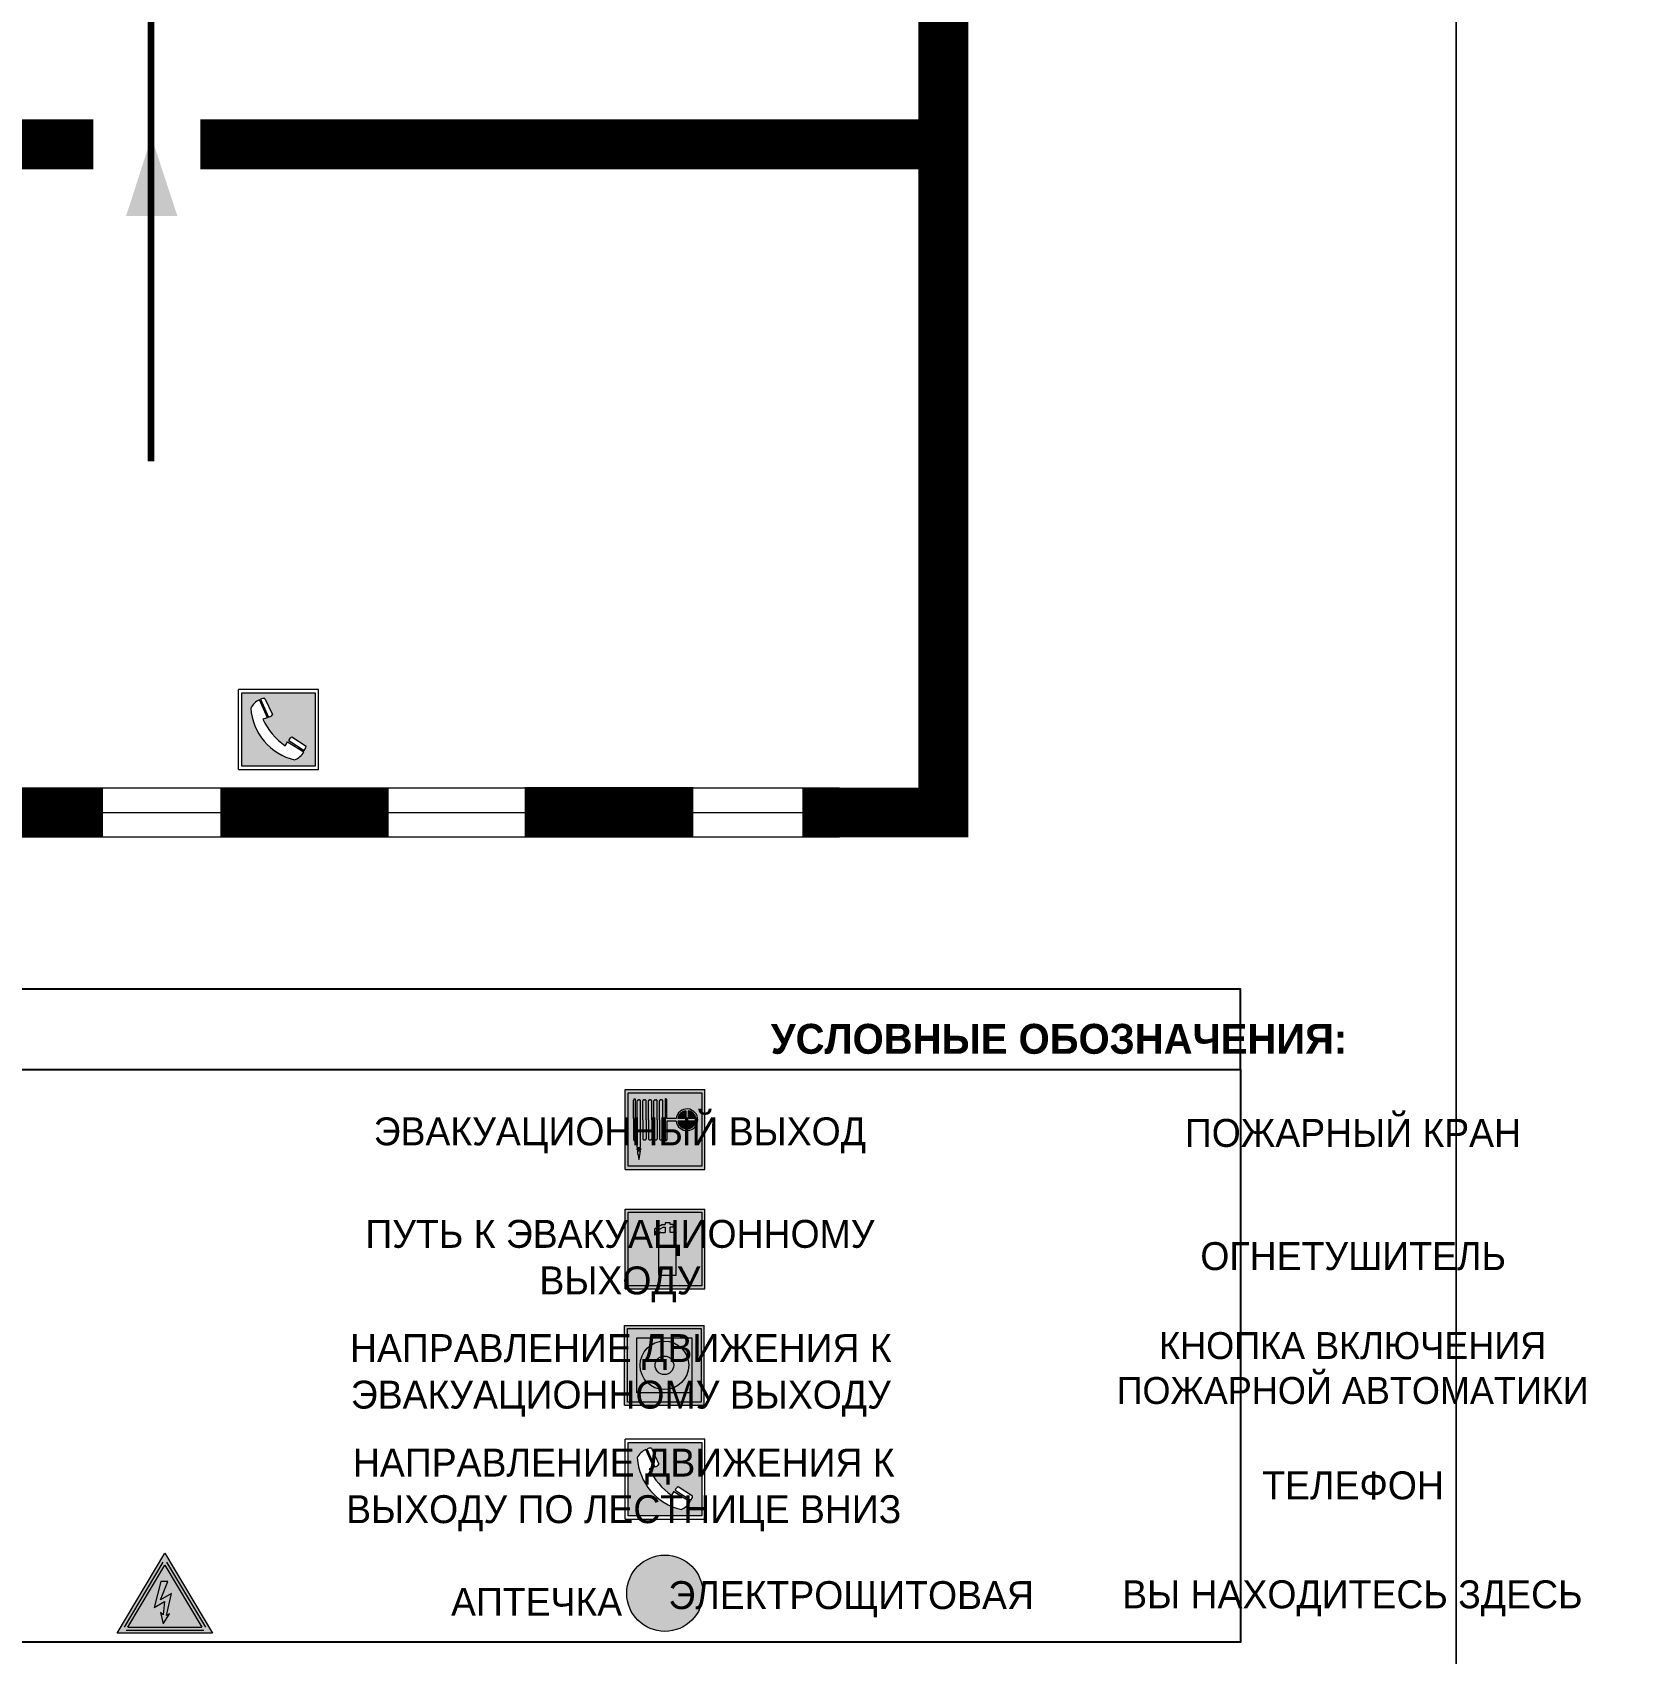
# Model space of a CAD drawing. Header units: millimetres. Extents: x 13114 to 67229, y 22859 to 38520.
# Drawn here: x 24259.2 to 24421, y 35973.7 to 36136.3 of the extents above; entities that cross this region are included whole.
import ezdxf

# ---------------------------------------------------------------- set-up
doc = ezdxf.new("R2010")
doc.units = ezdxf.units.MM
doc.layers.add('План_Штампы', color=7, linetype='Continuous')
doc.styles.add('обычный', font='arial.ttf')

# ---------------------------------------------------------------- blocks, each defined once
blk = doc.blocks.new('A$C3E6D3DDE')
at = {"lineweight": 5}
h = blk.add_hatch(color=40, dxfattribs=at)
h.paths.add_polyline_path([(24.1, 1.45), (16.46, -11.35), (31.74, -11.35)])
h.paths.add_polyline_path([(24.09, -0.46), (30.03, -10.41), (18.14, -10.41)], flags=16)
h.paths.add_polyline_path([(24.54, -3.08), (23.41, -6.02), (25.13, -5.01), (24.33, -8.5), (24.82, -8.27), (23.79, -9.86), (23.4, -8.04), (23.8, -8.43), (24.04, -6.29), (22.39, -7.25), (23.44, -3.08)], flags=0)
h = blk.add_hatch(color=256, dxfattribs=at)
h.paths.add_polyline_path([(24.37, 0.03, 0.567511), (23.82, 0.03), (17.59, -10.4, 0.582454), (17.86, -10.88), (30.32, -10.88, 0.582149), (30.6, -10.4)])
h.paths.add_polyline_path([(24.09, -0.46), (18.14, -10.41), (30.03, -10.41)], flags=16)
h.paths.add_polyline_path([(24.54, -3.08), (23.41, -6.02), (25.13, -5.01), (24.33, -8.5), (24.82, -8.27), (23.79, -9.86), (23.4, -8.04), (23.8, -8.43), (24.04, -6.29), (22.39, -7.25), (23.44, -3.08)], flags=0)
h = blk.add_hatch(color=40, dxfattribs=at)
h.paths.add_polyline_path([(24.09, -0.46), (18.14, -10.41), (30.03, -10.41)])
h.paths.add_polyline_path([(24.82, -8.27), (23.79, -9.86), (23.4, -8.04), (23.8, -8.43), (24.04, -6.29), (22.39, -7.25), (23.44, -3.08), (24.54, -3.08), (23.41, -6.02), (25.13, -5.01), (24.33, -8.5)], flags=16)
at = {"color": 40, "lineweight": 5}
for p, q in [((16.46, -11.35), (24.1, 1.45)), ((24.1, 1.45), (31.74, -11.35))]:
    blk.add_line(p, q, dxfattribs=at)
at = {"lineweight": 5}
for p, q in [((17.59, -10.4), (23.82, 0.03)), ((24.37, 0.03), (30.6, -10.4)), ((18.14, -10.41), (24.09, -0.46)), ((24.09, -0.46), (30.03, -10.41)), ((23.44, -3.08), (22.39, -7.25)), ((23.41, -6.02), (24.54, -3.08)), ((25.13, -5.01), (23.41, -6.02)), ((24.54, -3.08), (23.44, -3.08)), ((24.33, -8.5), (25.13, -5.01)), ((22.39, -7.25), (24.04, -6.29)), ((24.04, -6.29), (23.8, -8.43)), ((23.8, -8.43), (23.4, -8.04)), ((23.4, -8.04), (23.79, -9.86)), ((23.79, -9.86), (24.82, -8.27)), ((24.82, -8.27), (24.33, -8.5)), ((17.86, -10.88), (30.32, -10.88)), ((18.14, -10.41), (30.03, -10.41))]:
    blk.add_line(p, q, dxfattribs=at)
at = {"color": 50, "lineweight": 5}
blk.add_line((31.74, -11.35), (16.46, -11.35), dxfattribs=at)
blk = doc.blocks.new('A$C37112FD5')
at = {"true_color": 0xf5f5ff}
h = blk.add_hatch(color=7, dxfattribs=at)
h.dxf.hatch_style = 1
h.paths.add_polyline_path([(12.8, -7.4), (0, -7.4), (0, -20.2), (12.8, -20.2)])
h.paths.add_polyline_path([(12.29, -7.91), (12.29, -19.69), (0.51, -19.69), (0.51, -7.91)], flags=16)
h.paths.add_polyline_path([(4.98, -9.04, -0.42597), (5.17, -9.22), (5.17, -12.25), (5.17, -15.29, -0.432244), (4.98, -15.47), (4.83, -15.47, -0.42597), (4.64, -15.29), (4.64, -12.25), (4.64, -9.22, -0.432244), (4.83, -9.04)], flags=0)
h.paths.add_polyline_path([(4.28, -9.22), (4.28, -12.25), (4.28, -15.29, -0.432244), (4.09, -15.47), (3.94, -15.47, -0.42597), (3.75, -15.29), (3.75, -12.25), (3.75, -9.22, -0.432244), (3.94, -9.04), (4.09, -9.04, -0.42597)], flags=0)
h.paths.add_polyline_path([(5.72, -9.04), (5.87, -9.04, -0.42597), (6.06, -9.22), (6.06, -12.25), (6.06, -15.29, -0.432244), (5.87, -15.47), (5.72, -15.47, -0.42597), (5.53, -15.29), (5.53, -12.25), (5.53, -9.22, -0.432244)], flags=0)
h.paths.add_polyline_path([(6.42, -8.9), (6.5, -8.9, -0.42597), (6.69, -9.08), (6.69, -12.03), (8.21, -12.03, -15.824349), (8.21, -12.47), (6.69, -12.47), (6.69, -15.42, -0.432244), (6.5, -15.6), (6.42, -15.6)], flags=0)
h.paths.add_polyline_path([(3.39, -9.22), (3.39, -12.25), (3.39, -15.29, -0.432244), (3.2, -15.47), (3.05, -15.47, -0.42597), (2.85, -15.29), (2.85, -12.25), (2.85, -9.22, -0.432244), (3.05, -9.04), (3.2, -9.04, -0.42597)], flags=0)
h.paths.add_polyline_path([(2.5, -9.22), (2.5, -16.71), (1.96, -16.71), (1.96, -9.22, -0.432244), (2.15, -9.04), (2.31, -9.04, -0.42597)], flags=0)
h.paths.add_polyline_path([(1.61, -8.9), (1.61, -15.6), (1.57, -15.6, -0.42597), (1.37, -15.42), (1.37, -12.03), (1.37, -9.09, -0.432244), (1.57, -8.9)], flags=0)
h.paths.add_polyline_path([(9.76, -10.81), (9.76, -12.03), (8.49, -12.03, -0.336371)], flags=0)
h.paths.add_polyline_path([(8.49, -12.47), (9.76, -12.47), (9.76, -13.7, -0.336371)], flags=0)
h.paths.add_polyline_path([(10.11, -10.81, -0.336371), (11.38, -12.03), (10.11, -12.03)], flags=0)
h.paths.add_polyline_path([(10.11, -12.47), (11.38, -12.47, -0.336371), (10.11, -13.7)], flags=0)
h.paths.add_polyline_path([(2.5, -16.84), (2.5, -17.05), (1.97, -17.05), (1.97, -16.84)], flags=0)
h.paths.add_polyline_path([(2.5, -17.24, -0.033778), (2.24, -18.6, -0.033778), (1.97, -17.24)], flags=0)
h = blk.add_hatch(color=242)
h.dxf.hatch_style = 1
h.paths.add_polyline_path([(12.29, -7.91), (0.51, -7.91), (0.51, -19.69), (12.29, -19.69)])
h.paths.add_polyline_path([(6.42, -15.6), (6.42, -8.9), (6.5, -8.9, -0.42597), (6.69, -9.08), (6.69, -12.03), (8.21, -12.03, -15.824349), (8.21, -12.47), (6.69, -12.47), (6.69, -15.42, -0.432244), (6.5, -15.6)], flags=16)
h.paths.add_polyline_path([(5.87, -15.47), (5.72, -15.47, -0.42597), (5.53, -15.29), (5.53, -12.25), (5.53, -9.22, -0.432244), (5.72, -9.04), (5.87, -9.04, -0.42597), (6.06, -9.22), (6.06, -12.25), (6.06, -15.29, -0.432244)], flags=16)
h.paths.add_polyline_path([(4.98, -15.47), (4.83, -15.47, -0.42597), (4.64, -15.29), (4.64, -12.25), (4.64, -9.22, -0.432244), (4.83, -9.04), (4.98, -9.04, -0.42597), (5.17, -9.22), (5.17, -12.25), (5.17, -15.29, -0.432244)], flags=16)
h.paths.add_polyline_path([(4.09, -15.47), (3.94, -15.47, -0.42597), (3.75, -15.29), (3.75, -12.25), (3.75, -9.22, -0.432244), (3.94, -9.04), (4.09, -9.04, -0.42597), (4.28, -9.22), (4.28, -12.25), (4.28, -15.29, -0.432244)], flags=16)
h.paths.add_polyline_path([(3.2, -15.47), (3.05, -15.47, -0.42597), (2.85, -15.29), (2.85, -12.25), (2.85, -9.22, -0.432244), (3.05, -9.04), (3.2, -9.04, -0.42597), (3.39, -9.22), (3.39, -12.25), (3.39, -15.29, -0.432244)], flags=16)
h.paths.add_polyline_path([(2.5, -17.05), (1.97, -17.05), (1.97, -16.84), (2.5, -16.84)], flags=16)
h.paths.add_polyline_path([(2.5, -17.24, -0.033778), (2.24, -18.6, -0.033778), (1.97, -17.24)], flags=16)
h.paths.add_polyline_path([(2.5, -16.71), (1.96, -16.71), (1.96, -9.22, -0.432244), (2.15, -9.04), (2.31, -9.04, -0.42597), (2.5, -9.22)], flags=16)
h.paths.add_polyline_path([(1.61, -15.6), (1.57, -15.6, -0.42597), (1.37, -15.42), (1.37, -12.03), (1.37, -9.09, -0.432244), (1.57, -8.9), (1.61, -8.9)], flags=16)
h.paths.add_polyline_path([(8.49, -12.47), (9.76, -12.47), (9.76, -13.7, -0.336371)], flags=0)
h.paths.add_polyline_path([(10.11, -13.7), (10.11, -12.47), (11.38, -12.47, -0.336371)], flags=0)
h.paths.add_polyline_path([(8.49, -12.03, -0.336371), (9.76, -10.81), (9.76, -12.03)], flags=0)
h.paths.add_polyline_path([(10.11, -12.03), (10.11, -10.81, -0.336371), (11.38, -12.03)], flags=0)
h = blk.add_hatch(color=7, dxfattribs=at)
h.dxf.hatch_style = 1
h.paths.add_polyline_path([(1.61, -8.9), (1.57, -8.9, 0.432244), (1.37, -9.09), (1.37, -12.03), (1.37, -15.42, 0.42597), (1.57, -15.6), (1.61, -15.6)])
h.paths.add_polyline_path([(2.5, -9.22, 0.42597), (2.31, -9.04), (2.15, -9.04, 0.432244), (1.96, -9.22), (1.96, -16.71), (2.5, -16.71)])
h.paths.add_polyline_path([(2.5, -16.84), (1.97, -16.84), (1.97, -17.05), (2.5, -17.05)])
h.paths.add_polyline_path([(2.5, -17.24), (1.97, -17.24, 0.033778), (2.24, -18.6, 0.033778)])
h.paths.add_polyline_path([(3.39, -12.25), (3.39, -9.22, 0.42597), (3.2, -9.04), (3.05, -9.04, 0.432244), (2.85, -9.22), (2.85, -12.25), (2.85, -15.29, 0.42597), (3.05, -15.47), (3.2, -15.47, 0.432244), (3.39, -15.29)])
h.paths.add_polyline_path([(4.28, -12.25), (4.28, -9.22, 0.42597), (4.09, -9.04), (3.94, -9.04, 0.432244), (3.75, -9.22), (3.75, -12.25), (3.75, -15.29, 0.42597), (3.94, -15.47), (4.09, -15.47, 0.432244), (4.28, -15.29)])
h.paths.add_polyline_path([(5.17, -12.25), (5.17, -9.22, 0.42597), (4.98, -9.04), (4.83, -9.04, 0.432244), (4.64, -9.22), (4.64, -12.25), (4.64, -15.29, 0.42597), (4.83, -15.47), (4.98, -15.47, 0.432244), (5.17, -15.29)])
h.paths.add_polyline_path([(6.06, -12.25), (6.06, -9.22, 0.42597), (5.87, -9.04), (5.72, -9.04, 0.432244), (5.53, -9.22), (5.53, -12.25), (5.53, -15.29, 0.42597), (5.72, -15.47), (5.87, -15.47, 0.432244), (6.06, -15.29)])
h.paths.add_polyline_path([(6.69, -12.47), (8.21, -12.47, 15.824349), (8.21, -12.03), (6.69, -12.03), (6.69, -9.08, 0.42597), (6.5, -8.9), (6.42, -8.9), (6.42, -15.6), (6.5, -15.6, 0.432244), (6.69, -15.42)])
h.paths.add_polyline_path([(8.49, -12.47), (9.76, -12.47), (9.76, -13.7, -0.336371)], flags=16)
h.paths.add_polyline_path([(8.49, -12.03, -0.336371), (9.76, -10.81), (9.76, -12.03)], flags=16)
h.paths.add_polyline_path([(10.11, -12.47), (11.38, -12.47, -0.336371), (10.11, -13.7)], flags=16)
h.paths.add_polyline_path([(10.11, -12.03), (10.11, -10.81, -0.336371), (11.38, -12.03)], flags=16)
h = blk.add_hatch(color=242)
h.dxf.hatch_style = 1
h.paths.add_polyline_path([(9.76, -10.81, 0.336371), (8.49, -12.03), (9.76, -12.03)])
h.paths.add_polyline_path([(10.11, -10.81), (10.11, -12.03), (11.38, -12.03, 0.336371)])
h.paths.add_polyline_path([(11.38, -12.47), (10.11, -12.47), (10.11, -13.7, 0.336371)])
h.paths.add_polyline_path([(9.76, -12.47), (8.49, -12.47, 0.336371), (9.76, -13.7)])
at = {"color": 242, "lineweight": 5}
for p, q in [((0, -20.2), (0, -7.4)), ((0, -7.4), (12.8, -7.4)), ((12.8, -20.2), (12.8, -7.4)), ((1.37, -12.03), (1.37, -9.08)), ((1.57, -8.9), (1.61, -8.9)), ((1.61, -8.9), (1.61, -15.6)), ((1.96, -16.71), (1.96, -9.22)), ((2.15, -9.04), (2.31, -9.04)), ((2.5, -16.71), (2.5, -9.22)), ((2.85, -12.25), (2.85, -9.22)), ((3.05, -9.04), (3.2, -9.04)), ((3.39, -12.25), (3.39, -9.22)), ((3.75, -12.25), (3.75, -9.22)), ((3.94, -9.04), (4.09, -9.04)), ((4.28, -12.25), (4.28, -9.22)), ((4.64, -12.25), (4.64, -9.22)), ((4.83, -9.04), (4.98, -9.04)), ((5.17, -12.25), (5.17, -9.22)), ((5.53, -12.25), (5.53, -9.22)), ((5.72, -9.04), (5.87, -9.04)), ((6.06, -12.25), (6.06, -9.22)), ((6.42, -8.9), (6.42, -15.6)), ((6.5, -8.9), (6.42, -8.9)), ((6.69, -12.03), (6.69, -9.08)), ((1.37, -12.03), (1.37, -15.42)), ((2.85, -12.25), (2.85, -15.29)), ((3.39, -12.25), (3.39, -15.29)), ((3.75, -12.25), (3.75, -15.29)), ((4.28, -12.25), (4.28, -15.29)), ((4.64, -12.25), (4.64, -15.29)), ((5.17, -12.25), (5.17, -15.29)), ((5.53, -12.25), (5.53, -15.29)), ((6.06, -12.25), (6.06, -15.29)), ((8.21, -12.03), (6.69, -12.03)), ((8.21, -12.47), (6.69, -12.47)), ((6.69, -12.47), (6.69, -15.42)), ((9.76, -12.03), (8.49, -12.03)), ((9.76, -12.47), (8.49, -12.47)), ((9.76, -10.81), (9.76, -12.03)), ((9.76, -12.47), (9.76, -13.7)), ((10.11, -10.81), (10.11, -12.03)), ((11.38, -12.03), (10.11, -12.03)), ((11.38, -12.47), (10.11, -12.47)), ((10.11, -12.47), (10.11, -13.7)), ((3.05, -15.47), (3.2, -15.47)), ((3.94, -15.47), (4.09, -15.47)), ((4.83, -15.47), (4.98, -15.47)), ((5.72, -15.47), (5.87, -15.47)), ((1.57, -15.6), (1.61, -15.6)), ((1.96, -16.71), (2.5, -16.71)), ((1.97, -16.84), (2.5, -16.84)), ((1.97, -17.05), (1.97, -16.84)), ((2.5, -17.05), (1.97, -17.05)), ((1.97, -17.24), (2.5, -17.24)), ((2.5, -16.84), (2.5, -17.05)), ((6.42, -15.6), (6.5, -15.6)), ((0, -20.2), (12.8, -20.2))]:
    blk.add_line(p, q, dxfattribs=at)
blk.add_lwpolyline([(0.51, -7.91), (12.29, -7.91), (12.29, -19.69), (0.51, -19.69)], close=True, dxfattribs=at)
for centre, radius, start, end in [((1.56, -9.09), 0.182, 87.1027, 180.6071), ((2.15, -9.22), 0.182, 87.1027, 180.6071), ((2.32, -9.22), 0.182, 359.3929, 92.8973), ((3.04, -9.22), 0.182, 87.1027, 180.6071), ((3.21, -9.22), 0.182, 359.3929, 92.8973), ((3.93, -9.22), 0.182, 87.1027, 180.6071), ((4.1, -9.22), 0.182, 359.3929, 92.8973), ((4.82, -9.22), 0.182, 87.1027, 180.6071), ((4.99, -9.22), 0.182, 359.3929, 92.8973), ((5.71, -9.22), 0.182, 87.1027, 180.6071), ((5.88, -9.22), 0.182, 359.3929, 92.8973), ((6.51, -9.09), 0.182, 359.3929, 92.8973), ((9.93, -12.25), 1.74, 187.2319, 172.7681), ((9.93, -12.25), 1.46, 96.9927, 171.3585), ((9.93, -12.25), 1.46, 188.6415, 263.0073), ((9.93, -12.25), 1.46, 8.6415, 83.0073), ((9.93, -12.25), 1.46, 276.9927, 351.3585), ((1.56, -15.42), 0.182, 179.3929, 272.8973), ((3.04, -15.29), 0.182, 179.3929, 272.8973), ((3.21, -15.29), 0.182, 267.1027, 0.6071), ((3.93, -15.29), 0.182, 179.3929, 272.8973), ((4.1, -15.29), 0.182, 267.1027, 0.6071), ((4.82, -15.29), 0.182, 179.3929, 272.8973), ((4.99, -15.29), 0.182, 267.1027, 0.6071), ((5.71, -15.29), 0.182, 179.3929, 272.8973), ((5.88, -15.29), 0.182, 267.1027, 0.6071), ((6.51, -15.42), 0.182, 267.1027, 0.6071), ((12.17, -15.98), 10.27, 187.041, 194.7793), ((-7.7, -15.98), 10.27, 345.2207, 352.959)]:
    blk.add_arc(centre, radius, start, end, dxfattribs=at)
blk = doc.blocks.new('A$C7B8C2D5B')
at = {"lineweight": 0}
h = blk.add_hatch(color=5, dxfattribs=at)
h.dxf.hatch_style = 1
h.paths.add_polyline_path([(1.397, -3.024, 1), (-2.112, -3.024, 1)])
at = {"color": 5, "lineweight": 0}
blk.add_circle((-0.358, -3.024), 1.755, dxfattribs=at)
blk = doc.blocks.new('A$C456E1F9C')
at = {"lineweight": 5}
h = blk.add_hatch(color=242, dxfattribs=at)
h.paths.add_polyline_path([(0.51, -1.47), (0.51, -13.26), (12.29, -13.26), (12.29, -1.47)])
h.paths.add_polyline_path([(5.42, -4.95, -0.254479), (4.78, -5.4), (3.52, -2.53, -0.209735), (4.23, -2.4)], flags=16)
h.paths.add_polyline_path([(8.53, -8.6), (10.87, -10.17), (10.54, -10.76), (8.03, -9.13, -0.192251)], flags=16)
h.paths.add_polyline_path([(4.61, -5.49, 0.005518), (3.87, -5.72, 0.128647), (7.49, -10.01, 0.00809), (7.83, -9.33), (10.47, -10.97, -0.16736), (8.99, -12.25, -0.327862), (1.95, -3.95, -0.166952), (3.36, -2.62)], flags=16)
at = {"color": 242, "lineweight": 5}
for p, q in [((0, -13.77), (0, -0.97)), ((12.8, -0.97), (0, -0.97)), ((3.52, -2.53), (4.78, -5.4)), ((4.23, -2.4), (5.42, -4.95)), ((12.8, -13.77), (12.8, -0.97)), ((4.61, -5.49), (3.36, -2.62)), ((7.83, -9.33), (10.47, -10.97)), ((8.03, -9.13), (10.54, -10.76)), ((10.81, -10.12), (8.53, -8.6)), ((10.54, -10.76), (10.8, -10.3)), ((10.8, -10.3), (10.81, -10.12)), ((0, -13.77), (12.8, -13.77))]:
    blk.add_line(p, q, dxfattribs=at)
blk.add_lwpolyline([(0.51, -1.47), (12.29, -1.47), (12.29, -13.26), (0.51, -13.26)], close=True, dxfattribs=at)
for centre, radius, start, end in [((4.02, -3.27), 0.891, 76.3284, 123.7092), ((4.59, -5.34), 2.99, 114.2845, 152.1974), ((11.12, -3.31), 9.19, 183.9915, 256.6009), ((4.68, -4.59), 0.824, 276.9621, 334.0723), ((14.98, -39.1), 35.17, 107.1487, 108.4135), ((13.86, -0.94), 11.08, 205.5536, 234.8762), ((-13.31, 0.8), 23.44, 332.5487, 334.4027), ((8.94, -9.5), 0.989, 114.4092, 157.9388), ((7.87, -9.46), 3, 291.9291, 329.9329)]:
    blk.add_arc(centre, radius, start, end, dxfattribs=at)
blk = doc.blocks.new('A$C54414219')
at = {"true_color": 0xffffff}
h = blk.add_hatch(color=7, dxfattribs=at)
h.paths.add_polyline_path([(2.39, -9.45), (2.39, -18.3), (11.23, -18.3), (11.23, -9.45)], flags=0)
h.paths.add_polyline_path([(10.71, -13.87, -1), (2.92, -13.87, -1)], flags=0)
h.paths.add_polyline_path([(8.3, -13.87, -1), (5.33, -13.87, -1)], flags=0)
h.paths.add_polyline_path([(0.41, -7.47), (0.41, -20.27), (13.21, -20.27), (13.21, -7.47)])
h.paths.add_polyline_path([(0.92, -19.77), (12.71, -19.77), (12.71, -7.98), (0.92, -7.98)], flags=16)
h.paths.add_polyline_path([(11.23, -9.45), (11.23, -18.3), (2.39, -18.3), (2.39, -9.45)], flags=0)
at = {"lineweight": 5}
h = blk.add_hatch(color=242, dxfattribs=at)
h.paths.add_polyline_path([(12.71, -7.98), (0.92, -7.98), (0.92, -19.77), (12.71, -19.77)])
h.paths.add_polyline_path([(11.23, -18.3), (2.39, -18.3), (2.39, -9.45), (11.23, -9.45)], flags=16)
h.paths.add_polyline_path([(10.71, -13.87, -1), (2.92, -13.87, -1)], flags=0)
h.paths.add_polyline_path([(8.3, -13.87, -1), (5.33, -13.87, -1)], flags=0)
at = {"true_color": 0xffffff}
h = blk.add_hatch(color=7, dxfattribs=at)
h.paths.add_polyline_path([(2.39, -9.45), (2.39, -18.3), (11.23, -18.3), (11.23, -9.45)])
h.paths.add_polyline_path([(10.71, -13.87, -1), (2.92, -13.87, -1)], flags=16)
h.paths.add_polyline_path([(8.3, -13.87, -1), (5.33, -13.87, -1)], flags=0)
at = {"lineweight": 5}
h = blk.add_hatch(color=242, dxfattribs=at)
h.paths.add_polyline_path([(2.92, -13.87, 1), (10.71, -13.87, 1)])
h.paths.add_polyline_path([(8.3, -13.87, -1), (5.33, -13.87, -1)], flags=16)
at = {"color": 242, "lineweight": 5}
for p, q in [((0.41, -20.27), (0.41, -7.47)), ((0.41, -7.47), (13.21, -7.47)), ((0.41, -7.47), (13.21, -7.47)), ((13.21, -20.27), (13.21, -7.47)), ((0.41, -20.27), (13.21, -20.27))]:
    blk.add_line(p, q, dxfattribs=at)
for points in [[(0.92, -7.98), (12.71, -7.98), (12.71, -19.77), (0.92, -19.77)], [(2.39, -9.45), (11.23, -9.45), (11.23, -18.3), (2.39, -18.3)]]:
    blk.add_lwpolyline(points, close=True, dxfattribs=at)
for radius in [3.89, 1.49]:
    blk.add_circle((6.81, -13.87), radius, dxfattribs=at)
blk = doc.blocks.new('A$C3AD82952')
at = {"true_color": 0xf5f5ff}
h = blk.add_hatch(color=7, dxfattribs=at)
h.dxf.hatch_style = 1
h.paths.add_polyline_path([(8.21, 8.73, 0.414214), (7.89, 9.05), (7.22, 9.05), (7.22, 9.92), (7.59, 9.92, 1), (7.57, 10.36), (7.22, 10.36), (7.22, 10.6), (6.43, 10.6), (6.43, 10.36), (6.01, 10.36), (4.74, 9.59), (4.74, 8.69), (4.98, 8.73), (4.98, 9.26), (6.12, 9.91), (6.43, 9.91), (6.43, 9.05), (5.76, 9.05, 0.414214), (5.44, 8.73), (5.44, 2.2), (8.21, 2.2)], flags=0)
h.paths.add_polyline_path([(12.8, 12.8), (0, 12.8), (0, 0), (12.8, 0)])
h.paths.add_polyline_path([(0.51, 12.29), (12.29, 12.29), (12.29, 0.51), (0.51, 0.51)], flags=16)
h.paths.add_polyline_path([(4.74, 9.59), (6.01, 10.36), (6.43, 10.36), (6.43, 10.6), (7.22, 10.6), (7.22, 10.36), (7.59, 10.36, -0.94586), (7.59, 9.92), (7.22, 9.92), (7.22, 9.05), (7.89, 9.05, -0.414214), (8.21, 8.73), (8.21, 2.2), (5.44, 2.2), (5.44, 8.73, -0.414214), (5.76, 9.05), (6.43, 9.05), (6.43, 9.91), (6.12, 9.91), (4.98, 9.26), (4.98, 8.73), (4.74, 8.69)], flags=0)
h = blk.add_hatch(color=242)
h.dxf.hatch_style = 1
h.paths.add_polyline_path([(12.29, 12.29), (0.51, 12.29), (0.51, 0.51), (12.29, 0.51)])
h.paths.add_polyline_path([(4.74, 8.69), (4.74, 9.59), (6.01, 10.36), (6.43, 10.36), (6.43, 10.6), (7.22, 10.6), (7.22, 10.36), (7.59, 10.36, -0.94586), (7.59, 9.92), (7.22, 9.92), (7.22, 9.05), (7.89, 9.05, -0.414214), (8.21, 8.73), (8.21, 2.2), (5.44, 2.2), (5.44, 8.73, -0.414214), (5.76, 9.05), (6.43, 9.05), (6.43, 9.91), (6.12, 9.91), (4.98, 9.26), (4.98, 8.73)], flags=16)
h = blk.add_hatch(color=7, dxfattribs=at)
h.dxf.hatch_style = 1
h.paths.add_polyline_path([(8.21, 8.73, 0.414214), (7.89, 9.05), (7.22, 9.05), (7.22, 9.92), (7.59, 9.92, 1), (7.57, 10.36), (7.22, 10.36), (7.22, 10.6), (6.43, 10.6), (6.43, 10.36), (6.01, 10.36), (4.74, 9.59), (4.74, 8.69), (4.98, 8.73), (4.98, 9.26), (6.12, 9.91), (6.43, 9.91), (6.43, 9.05), (5.76, 9.05, 0.414214), (5.44, 8.73), (5.44, 2.2), (8.21, 2.2)])
at = {"color": 242, "lineweight": 5}
for p, q in [((0, 0), (0, 12.8)), ((0, 12.8), (12.8, 12.8)), ((7.22, 10.6), (6.43, 10.6)), ((6.43, 10.6), (6.43, 10.36)), ((7.22, 10.36), (7.22, 10.6)), ((12.8, 0), (12.8, 12.8)), ((6.01, 10.36), (4.74, 9.59)), ((4.74, 9.59), (4.74, 8.69)), ((4.74, 8.69), (4.98, 8.73)), ((4.98, 9.26), (6.12, 9.91)), ((4.98, 8.73), (4.98, 9.26)), ((5.44, 2.2), (5.44, 8.73)), ((5.76, 9.05), (6.43, 9.05)), ((6.01, 10.36), (6.43, 10.36)), ((6.12, 9.91), (6.43, 9.91)), ((6.43, 9.91), (6.43, 9.05)), ((7.59, 10.36), (7.22, 10.36)), ((7.22, 9.05), (7.22, 9.92)), ((7.59, 9.92), (7.22, 9.92)), ((7.89, 9.05), (7.22, 9.05)), ((8.21, 2.2), (8.21, 8.73)), ((0, 0), (12.8, 0)), ((5.44, 2.2), (8.21, 2.2))]:
    blk.add_line(p, q, dxfattribs=at)
blk.add_lwpolyline([(0.51, 12.29), (12.29, 12.29), (12.29, 0.51), (0.51, 0.51)], close=True, dxfattribs=at)
for centre, radius, start, end in [((5.76, 8.73), 0.32, 90, 180), ((7.58, 10.14), 0.223, 273.1875, 86.8125), ((7.89, 8.73), 0.32, 0, 90)]:
    blk.add_arc(centre, radius, start, end, dxfattribs=at)

msp = doc.modelspace()

# ---------------------------------------------------------------- linework, layer by layer
at = {"color": 5, "lineweight": 0}
for points in [[(23801.83, 35947.74), (24401.83, 35947.74), (24401.83, 36342.74), (23801.83, 36342.74)], [(24401.83, 35947.74), (25001.83, 35947.74), (25001.83, 36342.74), (24401.83, 36342.74)]]:
    msp.add_lwpolyline(points, close=True, dxfattribs=at)
at = {"lineweight": 100, "const_width": 5}
for points in [[(24350.45, 36163.96), (24350.45, 36058.05), (24336.31, 36058.05)], [(24244.81, 36125.03), (24265.27, 36125.03)], [(24276, 36125.03), (24349.12, 36125.03)], [(24266.24, 36058.05), (24248.6, 36058.05)], [(24294.87, 36058.05), (24277.99, 36058.05)], [(24325.39, 36058.09), (24308.51, 36058.09)]]:
    msp.add_lwpolyline(points, dxfattribs=at)
at = {"color": 126, "lineweight": 100, "true_color": 0x008754}
msp.add_lwpolyline([(24271.04, 36144.25), (24271.04, 36093.28)], dxfattribs=at)
at = {"lineweight": 0}
for points in [[(23899.05, 36060.52), (24340.05, 36060.52)], [(23899.26, 36058.05), (24340.26, 36058.05)], [(23899.05, 36055.61), (24340.05, 36055.61)]]:
    msp.add_lwpolyline(points, dxfattribs=at)
for points in [[(24236.45, 36032.28), (24380.21, 36032.28), (24380.21, 36040.33), (24236.45, 36040.33)], [(24236.45, 36032.28), (24380.21, 36032.28), (24380.21, 35974.88), (24236.45, 35974.88)]]:
    msp.add_lwpolyline(points, close=True)
at = {"layer": 'План_Штампы', "color": 126, "true_color": 0x008754}
msp.add_solid([(24273.7, 36117.84), (24268.56, 36117.86), (24271.11, 36125.74)], dxfattribs=at)

# ---------------------------------------------------------------- block references
for name, p, xscale, yscale, zscale in [('A$C456E1F9C', (24279.83, 36070.98), 0.625, 0.625, 0.625), ('A$C37112FD5', (24318.55, 36034.9), 0.6249984004534781, 0.6249984004534781, 0.6249984004534781), ('A$C3AD82952', (24318.55, 36010.29), 0.625, 0.625, 0.625), ('A$C54414219', (24318.24, 36011.3), 0.625, 0.625, 0.625), ('A$C456E1F9C', (24318.55, 35995.83), 0.625, 0.625, 0.625), ('A$C3E6D3DDE', (24257.39, 35982.88), 0.625, 0.625, 0.625), ('A$C7B8C2D5B', (24323.32, 35986.37), 2.177419353276491, 2.177419353276491, 2.177419353276491)]:
    msp.add_blockref(name, p, dxfattribs=dict(xscale=xscale, yscale=yscale, zscale=zscale))

# ---------------------------------------------------------------- texts
at = {"lineweight": 0, "attachment_point": 5, "style": 'обычный'}
for s, insert, char_height, width in [('{\\fProxima Nova Rg|b1|i0|c204|p2;УСЛОВНЫЕ ОБОЗНАЧЕНИЯ:\\H1.1997x; }', (24362.03, 36035.34), 3, 175.1736), ('\\pi-8.4,l8.4,t8.4;{\\fProxima Nova Rg|b0|i0|c204|p2;ЭВАКУАЦИОННЫЙ ВЫХОД\\H1.6404x; }', (24318.03, 36025.68), 2.8, 126.6484), ('\\pi-8.4,l8.4,t8.4;{\\fProxima Nova Rg|b0|i0|c204|p2;ПОЖАРНЫЙ КРАН\\H1.6404x; }', (24391.49, 36025.91), 2.8, 126.6484), ('\\pi-8.4,l8.4,t8.4;{\\fProxima Nova Rg|b0|i0|c204|p2;ПУТЬ К ЭВАКУАЦИОННОМУ \\PВЫХОДУ }', (24318.04, 36013.07), 2.8, 126.6484), ('\\pi-8.4,l8.4,t8.4;{\\fProxima Nova Rg|b0|i0|c204|p2;ОГНЕТУШИТЕЛЬ\\H1.1997x; }', (24391.51, 36013.56), 2.8, 126.6484), ('\\pi-8.4,l8.4,t8.4;{\\fProxima Nova Rg|b0|i0|c204|p2;НАПРАВЛЕНИЕ ДВИЖЕНИЯ К \\PЭВАКУАЦИОННОМУ ВЫХОДУ}', (24318.13, 36001.62), 2.8, 126.6484), ('\\pi-8.1,l8.1,t8.1;{\\fProxima Nova Rg|b0|i0|c204|p2;КНОПКА ВКЛЮЧЕНИЯ\\PПОЖАРНОЙ АВТОМАТИКИ}', (24391.46, 36002.34), 2.7, 126.6484), ('\\pi-8.4,l8.4,t8.4;{\\fProxima Nova Rg|b0|i0|c204|p2;НАПРАВЛЕНИЕ ДВИЖЕНИЯ К \\PВЫХОДУ ПО ЛЕСТНИЦЕ ВНИЗ}', (24318.42, 35990.14), 2.8, 126.6484), ('\\pi-8.4,l8.4,t8.4;{\\fProxima Nova Rg|b0|i0|c204|p2;ТЕЛЕФОН\\H1.1997x; }', (24391.5, 35990.58), 2.8, 126.6484), ('\\pi-8.4,l8.4,t8.4;{\\fProxima Nova Rg|b0|i0|c204|p2;ЭЛЕКТРОЩИТОВАЯ\\H1.1997x; }', (24341.21, 35979.19), 2.8, 126.6484), ('\\pi-8.4,l8.4,t8.4;{\\fProxima Nova Rg|b0|i0|c204|p2;ВЫ НАХОДИТЕСЬ ЗДЕСЬ\\H1.1997x; }', (24391.43, 35979.27), 2.8, 126.6484), ('\\pi-8.4,l8.4,t8.4;{\\fProxima Nova Rg|b0|i0|c204|p2;АПТЕЧКА\\H1.1667x; }', (24309.69, 35978.92), 2.8, 126.6484)]:
    msp.add_mtext(s, dxfattribs=dict(at, insert=insert, char_height=char_height, width=width))

doc.saveas('drawing.dxf')
